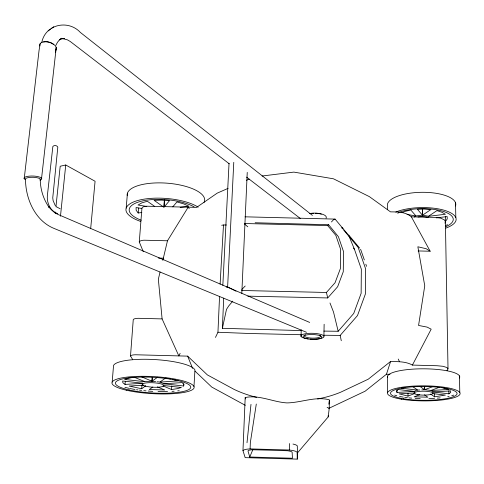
<?xml version="1.0" encoding="UTF-8"?>
<svg xmlns="http://www.w3.org/2000/svg" width="484" height="484" viewBox="0 0 484 484"><rect width="100%" height="100%" fill="white"/><g stroke="black" fill="none" stroke-linecap="round" stroke-linejoin="round"><path stroke-width="0.73" d="M387.394 209.614L387.394 204.411A34.261 12.523 -0.9 0 1 425.037 192.323A34.261 12.523 -0.9 0 1 455.523 205.978M387.611 392.627L387.611 376.092M328.2 416.906L329.229 408.435L329.38 399.826C315.507 396.112 300.903 402.761 286.903 402.906C273.121 402.095 259.025 394.563 245.194 397.546L242.968 450.664L245.164 457.646L297.285 459.122L297.448 452.945L328.2 416.906L328.225 415.393M323.905 336.126L324.135 324.256M301.048 336.44L301.223 329.786M297.285 459.122L297.122 452.189L295.67 451.288L292.814 450.489L289.323 450.017L289.511 443.55M223.687 298.162L222.392 328.297L301.26 330.596M219.542 296.583L217.951 332.248L215.471 337.427M242.968 450.664L244.124 449.836L246.737 449.194L250.095 448.91L250.355 442.455L256.296 404.043M241.812 293.352L247.245 172.389M235.992 291.156L227.631 286.891L233.778 162.322M222.834 285.336L229.035 163.302M220.111 284.138L223.487 224.975L226.445 225.006M193.981 386.522L194.937 370.024A40.952 9.075 3.3 0 0 154.475 359.551A40.952 9.075 3.3 0 0 113.546 365.474L112.179 382.076M172.57 379.341L178.197 380.884L160.004 382.1L163.949 383.788L183.654 386.008L183.793 383.782M163.247 385.482L181.373 387.484L177.241 388.682L171.554 389.523L171.79 385.869M41.582 178.227L56.241 47.456L55.43 52.466L55.872 49.864A8.567 4.665 15.6 0 0 48.745 42.09A8.567 4.665 15.6 0 0 39.815 45.986M24.2 178.759L39.041 50.53L40.178 43.59M163.864 207.237L164.366 200.061M164.016 207.243L164.524 200.067M144.789 381.694L124.606 379.45L128.575 378.167L134.304 377.242L144.891 381.67L151.909 381.198L152.176 377.441M155.618 381.598L152.073 381.204L152.333 377.447M143.839 385.113L129.161 386.081L141.691 388.719L141.957 385.07M132.67 359.551L130.505 355.994L133.251 319.694A7.442 1.942 3.8 0 1 138.134 318.297L162.104 318.908L178.832 355.903L180.145 353.338M141.86 212.506L138.194 212.996L138.581 208.041M142.75 383.249L125.053 384.429L125.289 381.471M143.27 251.674L139.277 241.946L141.945 208.108A7.187 2.553 4.6 0 1 146.7 206.214L196.613 207.37L217.219 193.134L228.103 188.361M126.191 208.114L127.419 193.189M90.659 228.757L95.076 181.258L65.739 164.996L60.191 166.242L55.95 206.795M60.47 216.227L65.739 164.996M55.243 213.553L55.4 212.052M247.003 442.745L250.99 404.364M328.86 404.207L329.289 400.558M183.654 386.008L183.902 384.338L182.051 382.59L163.949 383.788M55.424 52.49L55.642 51.116M222.392 328.297L226.482 309.397L228.72 305.93L232.768 301.145M160.071 271.966L158.347 279.22L162.104 318.908M162.824 260.362L167.476 240.784L188.197 207.176L189.214 208.568M329.029 408.272L365.136 391.199L386.468 374.223L390.594 361.463C397.884 361.717 405.846 361.33 412.41 365.087L437.252 365.741L443.017 366.303L446.944 367.531L448.015 368.862L446.986 370.744M41.739 42.652C45.175 24.267 68.153 19.233 80.38 32.446L312.416 215.404M444.935 223.16L445.407 221.799L444.373 219.857L440.609 218.121L435.098 217.383L411.364 216.832C405.761 211.78 397.558 211.931 390.509 211.871L369.352 196.619L333.488 178.808L293.855 172.104L262.068 176.013M249.744 457.023L247.983 450.888L248.861 450.271L251.807 449.751L269.842 450.187L287.883 450.767L291.035 451.457L292.13 452.129L292.439 458.233L249.744 457.023L252.938 449.418M55.89 45.308L57.439 42.338L59.375 39.96L61.643 38.23L59.338 39.9L61.795 38.889L64.457 38.557L63.029 38.496M412.41 365.087L431.165 329.18L427.1 327.099L418.569 325.448L424.752 285.796L417.861 246.773L426.186 248.722L430.167 251.232L418.134 250.942M164.469 206.698L169.467 200.678L161.662 200.122L154.1 200.322L163.253 206.807M172.776 206.843L176.944 201.949L183.557 203.831L188.833 206.19L180.175 207.352M397.83 213.414L398.998 212.065M323.85 331.098L338.177 331.268L353.731 313.457L361.137 293.334L361.336 269.134L354.415 249.206L348.68 235.381L335.085 219.101L245.055 216.82M323.681 335.231L340.173 335.424L357.494 315.556L365.353 294.109L365.535 268.578L358.136 247.366L343.676 230.045M247.826 296.147L327.728 297.938L337.638 286.74L343.265 271.748L343.549 251.65L338.419 236.724L328.63 224.739L255.147 222.761M241.649 290.473L326.422 292.475L335.061 282.729L340.367 268.638L340.657 249.423L335.842 235.375L327.692 225.568L244.662 223.517M331.437 221.962L333.785 219.476L335.085 219.101M241.855 289.456L245.194 286.014M327.692 225.568L328.63 224.739M390.594 361.463L368.239 379.202L340.573 392.252A108.882 104.223 -0.4 0 1 317.601 398.949M433.035 391.949L448.904 393.831L450.701 392.409L450.664 390.915L433.047 391.919L431.062 390.479L448.771 389.463L441.868 387.472M48.188 30.861L50.421 29.221M51.455 28.447L53.76 26.759M141.691 388.719L145.738 385.784M152.073 381.204L157.627 377.181M152.823 387.043L149.278 389.541L164.699 389.959L157.409 386.904M165.546 378.077L159.877 382.07L157.04 381.755M414.244 217.056L415.829 215.985L407.032 214.412M422.484 208.695L422.55 215.174L430.935 209.524L424.244 209.04L417.371 209.209L422.417 215.174L415.931 215.949L410.807 210.008L405.029 211.387L401.75 212.706M246.459 180.296L249.175 179.104M414.256 391.411L398.108 389.505L396.608 390.951L396.965 392.433L414.237 391.441L416.258 390.636M414.812 392.954L399.106 393.843L408 396.106L414.994 393.425M424.662 386.692L424.698 389.705L432.89 386.565M419.785 394.69L414.141 396.819L427.838 397.189L424.444 394.811M439.236 387.327L430.972 390.455L424.698 389.705M404.842 387.418L401.375 388.192L417.601 390.116M221.672 225.284L223.487 224.975M226.228 287.091L227.631 286.891M428.594 216.281L445.365 214.279L441.88 212.24L436.955 210.619L428.509 216.245L422.55 215.174M436.296 217.861L447.18 216.572L447.234 218.968L445.546 221.291L445.455 216.306M430.621 394.036L434.517 396.826L445.419 395.089L432.49 393.565M419.761 389.977L417.71 390.098L412.326 386.329M421.818 389.862L424.553 389.705L424.522 386.686M167.476 240.784L144.069 240.209A7.266 2.372 4.4 0 0 139.277 241.946M158.486 258.075L163.725 258.208M250.095 448.91L289.323 450.017M256.532 397.291A108.846 104.169 -3.2 0 1 234.081 389.384L207.388 374.918L187.641 356.133L135.429 354.766A7.52 1.736 3.5 0 0 130.505 355.994M386.468 374.223L389.995 374.32M301.157 334.728L249.236 333.488L217.951 332.248M142.726 383.213L122.658 380.999L122.827 382.699L125.053 384.429M62.321 38.52L67.433 39.851L70.368 41.563L229.228 163.78M146.815 206.474L138.019 205.01L141.848 202.863L147.336 201.265L154.717 206.426M141.921 208.501L136.089 207.533L136.161 210.262L138.194 212.996M166.248 378.204L167.652 378.458M169.055 378.712L170.465 378.966M292.995 444.034L295.845 444.85L297.291 445.782L297.448 452.945M343.029 228.212L341.752 227.734L342.714 228.89M306.517 332.278L54.426 228.581C35.259 221.055 25.67 199.118 25.495 179.564A7.532 2.015 1.3 0 1 33.233 177.283A7.532 2.015 1.3 0 1 40.003 180.06M57.771 213.632C50.142 211.193 46.434 202.397 47.444 194.889L52.859 146.483C54.178 144.922 56.937 145.327 57.808 147.154L52.75 197.841L53.119 200.624L55.297 205.652M60.155 208.761L56.404 206.813M141.407 376.752L151.909 381.198M163.011 385.899L171.554 389.523M309.681 322.429L57.233 214.116L54.154 212.204L51.201 209.626L48.46 206.444L49.453 207.824C43.391 199.529 40.299 189.262 40.226 179.026M327.124 407.316L329.229 408.435M245.297 405.314L211.75 387.073L195.046 371.143M419.846 386.341L424.553 389.705M246.58 177.132L300.431 218.574M244.481 223.983L247.802 226.814M348.728 235.036L359.648 248.117M353.465 248.068L354.415 249.206M411.364 216.832L430.167 251.232M398.247 359.055L399.481 361.699M329.985 302.99L333.53 312.095L338.177 331.268M187.641 356.133L192.614 368.409M360.598 249.254L364.331 259.932M365.819 264.203L366.569 266.339M326.422 292.475L327.728 297.938M245.194 397.546L245.515 398.907M340.173 335.424L341.281 340.73M445.407 221.799L448.015 368.862M459.449 375.905L459.8 392.597M455.517 202.699L455.831 217.703M448.849 390.848L448.904 393.831M434.481 393.885L434.517 396.826M422.351 208.689L422.417 215.174M407.988 393.171L408 396.106M396.959 390.201L396.965 392.433M25.579 179.679A8.893 2.462 1.8 0 1 26.935 176.497A8.893 2.462 1.8 0 1 38.66 176.787A8.893 2.462 1.8 0 1 40.341 180.054M43.59 42.011A7.26 4.005 16.3 0 1 53.573 44.498M308.211 338.909A11.549 2.958 1.4 0 1 304.769 333.869A11.549 2.958 1.4 0 1 323.614 335.751A11.549 2.958 1.4 0 1 310.123 339.102M319.658 335.237A8.143 2.087 1.4 0 1 312.21 338.128A8.143 2.087 1.4 0 1 305.513 334.795M309.56 213.565A11.138 3.981 1.3 0 1 321.745 214.013A11.138 3.981 1.3 0 1 326.071 218.175M310.208 213.68A9.093 3.255 1.3 0 1 313.602 213.262M315.514 213.25A9.093 3.255 1.3 0 1 321.322 214.2M453.756 395.089A34.255 7.163 0.3 0 1 451.735 395.755M449.11 396.42A34.255 7.163 0.3 0 1 447.742 396.711M440.131 397.848A34.255 7.163 0.3 0 1 437.27 398.126M434.553 398.326A34.255 7.163 0.3 0 1 428.897 398.58M420.203 398.58A34.255 7.163 0.3 0 1 415.205 398.362M411.745 398.12A34.255 7.163 0.3 0 1 408.835 397.842M407.419 397.685A34.255 7.163 0.3 0 1 404.697 397.328M403.269 397.104A34.255 7.163 0.3 0 1 399.578 396.42M396.819 395.755A34.255 7.163 0.3 0 1 394.654 395.095M387.702 377.484A36.112 7.992 0.2 0 1 424.226 368.814A36.112 7.992 0.2 0 1 459.425 377.998M418.013 216.971A8.984 3.17 -0.8 0 1 428.201 217.534M447.555 224.679A32.489 11.513 -0.8 0 1 445.776 225.465M395.791 212.071A34.418 12.148 -0.8 0 1 445.322 210.594A34.418 12.148 -0.8 0 1 445.843 228.097M399.742 212.071A31.557 11.138 -0.8 0 1 443.284 211.393A31.557 11.138 -0.8 0 1 445.716 226.712M179.207 390.673A38.841 8.131 3.2 0 1 177.701 390.866M174.125 391.217A38.841 8.131 3.2 0 1 171.995 391.368M167.549 391.574A38.841 8.131 3.2 0 1 158.056 391.58M152.775 391.362A38.841 8.131 3.2 0 1 148.255 391.054M146.023 390.86A38.841 8.131 3.2 0 1 143.796 390.636M141.6 390.388A38.841 8.131 3.2 0 1 139.452 390.122M138 389.923A38.841 8.131 3.2 0 1 136.506 389.699M135.03 389.463A38.841 8.131 3.2 0 1 130.148 388.555M129.361 388.392A38.841 8.131 3.2 0 1 124.951 387.309M140.705 221.46A39.035 13.794 4.2 0 1 139.114 200.152A39.035 13.794 4.2 0 1 198.174 207.17M127.201 195.421A38.853 14.217 4.3 0 1 168.535 183.297A38.853 14.217 4.3 0 1 204.06 202.373M141.213 220.214A35.786 12.644 4.2 0 1 141.098 201.271A35.786 12.644 4.2 0 1 194.084 206.849M306.1 338.576A9.438 2.414 1.4 0 0 321.666 337.663A9.438 2.414 1.4 0 0 309.56 334.577A9.438 2.414 1.4 0 0 306.1 338.576M417.898 394.708A9.474 1.966 0.3 0 0 432.932 393.419A9.474 1.966 0.3 0 0 419.719 391.332A9.474 1.966 0.3 0 0 417.898 394.708M401.617 399.209A36.294 7.526 0.3 0 0 459.776 394.569A36.294 7.526 0.3 0 0 410.027 386.329A36.294 7.526 0.3 0 0 401.617 399.209M403.505 398.768A33.275 6.903 0.3 0 0 456.775 394.484A33.275 6.903 0.3 0 0 411.073 386.958A33.275 6.903 0.3 0 0 403.505 398.768M145.726 386.22A10.739 2.232 3.2 0 0 163.513 386.05A10.739 2.232 3.2 0 0 149.986 382.675A10.739 2.232 3.2 0 0 145.726 386.22M126.808 390.31A41.152 8.549 3.2 0 0 193.564 388.725A41.152 8.549 3.2 0 0 138.811 376.334A41.152 8.549 3.2 0 0 126.808 390.31M129.095 389.941A37.734 7.835 3.2 0 0 190.236 388.452A37.734 7.835 3.2 0 0 139.918 377.115A37.734 7.835 3.2 0 0 129.095 389.941"/></g></svg>
